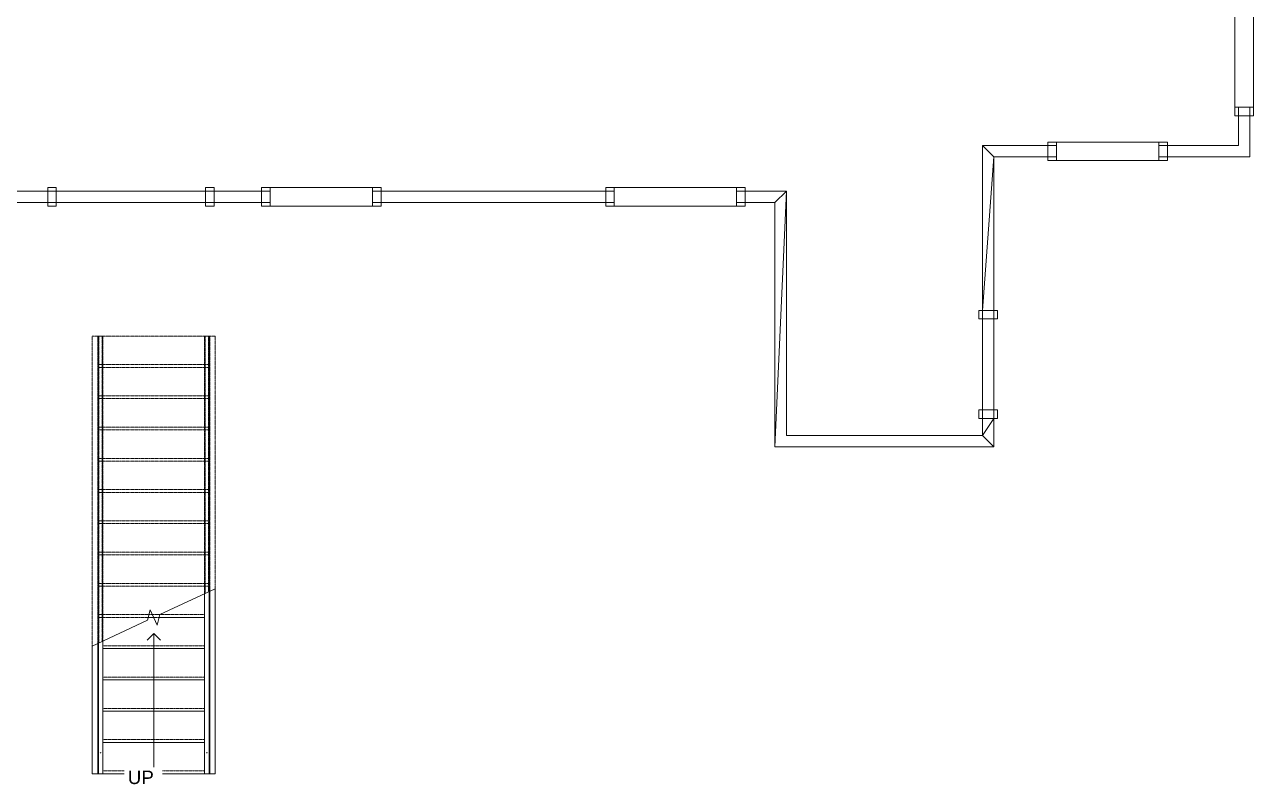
# Model space of a CAD drawing. Header units: inches. Extents: x -386 to 426, y -300 to 457.
# Drawn here: x -5.8 to 426.3, y -231.6 to 36.9 of the extents above; entities that cross this region are included whole.
import ezdxf

# ---------------------------------------------------------------- set-up
doc = ezdxf.new("R2010")
doc.units = ezdxf.units.IN
doc.header["$MEASUREMENT"] = 0
doc.linetypes.add('Overhead', pattern=[0.15625, 0.09375, -0.0625])
for name, color, linetype, lineweight in [('A-FLOR-HRAL', 11, 'Continuous', 18), ('A-FLOR-HRAL-MBND', 5, 'Overhead', 18), ('A-GENM', 13, 'Continuous', 18), ('S-STRS', 31, 'Continuous', 18), ('S-STRS-ANNO', 31, 'Continuous', 18), ('S-STRS-IDEN', 31, 'Continuous', 18), ('S-STRS-MBND', 31, 'Overhead', 18)]:
    doc.layers.add(name, color=color, linetype=linetype, lineweight=lineweight)
doc.styles.add('Arial', font='arial.ttf', dxfattribs={"height": 4.724409})

# ---------------------------------------------------------------- blocks, each defined once
blk = doc.blocks.new('Lake_Mills_Residence_Expansion300002 - Lake_Mills_Residence_Expansion300002-266074-LEVEL 1')
at = {"layer": 'A-GENM', "color": 7}
for p, q in [((421.04, 4.83), (421.04, 7.83)), ((421.04, 7.83), (421.04, 4.83)), ((421.04, -5.67), (421.04, 4.83)), ((421.04, 4.83), (421.04, -5.67)), ((421.04, 4.83), (421.04, -5.67)), ((421.04, 4.83), (425.04, 4.83)), ((425.04, 4.83), (421.04, 4.83)), ((425.04, 4.83), (421.04, 4.83)), ((425.04, 7.83), (425.04, 4.83)), ((425.04, 4.83), (425.04, 7.83)), ((425.04, -9.67), (425.04, 4.83)), ((425.04, -9.67), (425.04, 4.83)), ((425.04, 4.83), (425.04, -9.67)), ((335.04, -9.67), (331.04, -5.67)), ((331.04, -5.67), (354.04, -5.67)), ((331.04, -63.67), (331.04, -5.67)), ((331.04, -5.67), (335.04, -9.67)), ((354.04, -5.67), (331.04, -5.67)), ((354.04, -5.67), (331.04, -5.67)), ((331.04, -5.67), (331.04, -63.67)), ((331.04, -5.67), (331.04, -63.67)), ((357.04, -5.67), (354.04, -5.67)), ((354.04, -5.67), (354.04, -9.67)), ((354.04, -5.67), (357.04, -5.67)), ((354.04, -9.67), (354.04, -5.67)), ((354.04, -9.67), (354.04, -5.67)), ((396.04, -5.67), (393.04, -5.67)), ((393.04, -5.67), (396.04, -5.67)), ((396.04, -5.67), (421.04, -5.67)), ((396.04, -9.67), (396.04, -5.67)), ((421.04, -5.67), (396.04, -5.67)), ((421.04, -5.67), (396.04, -5.67)), ((396.04, -5.67), (396.04, -9.67)), ((396.04, -5.67), (396.04, -9.67)), ((335.04, -9.67), (331.04, -63.67)), ((331.04, -63.67), (335.04, -9.67)), ((354.04, -9.67), (335.04, -9.67)), ((335.04, -9.67), (335.04, -63.67)), ((335.04, -9.67), (354.04, -9.67)), ((335.04, -9.67), (354.04, -9.67)), ((335.04, -63.67), (335.04, -9.67)), ((335.04, -63.67), (335.04, -9.67)), ((357.04, -9.67), (354.04, -9.67)), ((354.04, -9.67), (357.04, -9.67)), ((396.04, -9.67), (393.04, -9.67)), ((393.04, -9.67), (396.04, -9.67)), ((425.04, -9.67), (396.04, -9.67)), ((396.04, -9.67), (425.04, -9.67)), ((396.04, -9.67), (425.04, -9.67)), ((-18.96, -21.67), (2.29, -21.67)), ((2.29, -21.67), (-18.96, -21.67)), ((2.29, -21.67), (-18.96, -21.67)), ((2.29, -25.67), (-18.96, -25.67)), ((-18.96, -25.67), (2.29, -25.67)), ((-18.96, -25.67), (2.29, -25.67)), ((2.29, -21.67), (60.79, -21.67)), ((60.79, -21.67), (2.29, -21.67)), ((2.29, -21.67), (2.29, -25.67)), ((2.29, -25.67), (2.29, -21.67)), ((2.29, -25.67), (2.29, -21.67)), ((60.79, -25.67), (2.29, -25.67)), ((2.29, -25.67), (60.79, -25.67)), ((60.79, -21.67), (77.54, -21.67)), ((77.54, -21.67), (60.79, -21.67)), ((77.54, -21.67), (60.79, -21.67)), ((60.79, -21.67), (60.79, -25.67)), ((60.79, -21.67), (60.79, -25.67)), ((60.79, -25.67), (60.79, -21.67)), ((77.54, -25.67), (60.79, -25.67)), ((60.79, -25.67), (77.54, -25.67)), ((60.79, -25.67), (77.54, -25.67)), ((77.54, -21.67), (80.54, -21.67)), ((80.54, -21.67), (77.54, -21.67)), ((77.54, -21.67), (77.54, -25.67)), ((77.54, -25.67), (77.54, -21.67)), ((77.54, -25.67), (77.54, -21.67)), ((80.54, -25.67), (77.54, -25.67)), ((77.54, -25.67), (80.54, -25.67)), ((116.54, -21.67), (119.54, -21.67)), ((119.54, -21.67), (116.54, -21.67)), ((119.54, -25.67), (116.54, -25.67)), ((116.54, -25.67), (119.54, -25.67)), ((119.54, -21.67), (198.54, -21.67)), ((198.54, -21.67), (119.54, -21.67)), ((198.54, -21.67), (119.54, -21.67)), ((119.54, -25.67), (119.54, -21.67)), ((119.54, -21.67), (119.54, -25.67)), ((119.54, -21.67), (119.54, -25.67)), ((198.54, -25.67), (119.54, -25.67)), ((119.54, -25.67), (198.54, -25.67)), ((119.54, -25.67), (198.54, -25.67)), ((198.54, -21.67), (201.54, -21.67)), ((201.54, -21.67), (198.54, -21.67)), ((198.54, -21.67), (198.54, -25.67)), ((198.54, -25.67), (198.54, -21.67)), ((198.54, -25.67), (198.54, -21.67)), ((201.54, -25.67), (198.54, -25.67)), ((198.54, -25.67), (201.54, -25.67)), ((244.54, -21.67), (247.54, -21.67)), ((247.54, -21.67), (244.54, -21.67)), ((247.54, -25.67), (244.54, -25.67)), ((244.54, -25.67), (247.54, -25.67)), ((247.54, -21.67), (262.05, -21.67)), ((262.05, -21.67), (247.54, -21.67)), ((262.05, -21.67), (247.54, -21.67)), ((247.54, -21.67), (247.54, -25.67)), ((247.54, -21.67), (247.54, -25.67)), ((247.54, -25.67), (247.54, -21.67)), ((258.05, -25.67), (247.54, -25.67)), ((247.54, -25.67), (258.05, -25.67)), ((247.54, -25.67), (258.05, -25.67)), ((262.05, -21.67), (258.05, -111.65)), ((258.05, -25.67), (262.05, -21.67)), ((262.05, -21.67), (258.05, -111.65)), ((262.05, -21.67), (258.05, -25.67)), ((258.05, -111.65), (258.05, -25.67)), ((258.05, -25.67), (258.05, -111.65)), ((258.05, -25.67), (258.05, -111.65)), ((262.05, -107.65), (262.05, -21.67)), ((262.05, -107.65), (262.05, -21.67)), ((262.05, -107.65), (262.05, -21.67)), ((331.04, -101.67), (331.04, -63.67)), ((331.04, -63.67), (335.04, -63.67)), ((331.04, -63.67), (335.04, -63.67)), ((335.04, -63.67), (331.04, -63.67)), ((331.04, -63.67), (331.04, -101.67)), ((335.04, -63.67), (335.04, -101.67)), ((335.04, -101.67), (335.04, -63.67)), ((331.04, -107.65), (331.04, -101.67)), ((335.04, -101.67), (331.04, -107.65)), ((331.04, -107.65), (335.04, -101.67)), ((331.04, -101.67), (331.04, -107.65)), ((331.04, -101.67), (331.04, -107.65)), ((331.04, -101.67), (335.04, -101.67)), ((335.04, -101.67), (331.04, -101.67)), ((335.04, -101.67), (331.04, -101.67)), ((335.04, -111.65), (335.04, -101.67)), ((335.04, -111.65), (335.04, -101.67)), ((335.04, -101.67), (335.04, -111.65)), ((331.04, -107.65), (262.05, -107.65)), ((331.04, -107.65), (262.05, -107.65)), ((331.04, -107.65), (262.05, -107.65)), ((335.04, -111.65), (331.04, -107.65)), ((335.04, -111.65), (331.04, -107.65)), ((258.05, -111.65), (335.04, -111.65)), ((258.05, -111.65), (335.04, -111.65)), ((258.05, -111.65), (335.04, -111.65))]:
    blk.add_line(p, q, dxfattribs=at)
blk = doc.blocks.new('Lake_Mills_Residence_Expansion300002 - Lake_Mills_Residence_Expansion300002-266078-LEVEL 1')
blk.add_blockref('Lake_Mills_Residence_Expansion300002 - Lake_Mills_Residence_Expansion300002-266074-LEVEL 1', (0, 0))
blk = doc.blocks.new('Lake_Mills_Residence_Expansion016001 - Lake_Mills_Residence_Expansion016001-266109-LEVEL 1')
at = {"layer": 'A-GENM', "color": 7}
for p, q in [((198.54, -20.42), (198.54, -26.92)), ((198.54, -20.42), (198.54, -26.92)), ((198.54, -26.92), (198.54, -20.42)), ((198.54, -20.42), (201.54, -20.42)), ((201.54, -20.42), (198.54, -20.42)), ((198.54, -20.42), (201.54, -20.42)), ((198.54, -20.42), (201.54, -20.42)), ((201.54, -20.42), (198.54, -20.42)), ((201.54, -20.42), (198.54, -20.42)), ((201.54, -20.42), (198.54, -20.42)), ((201.54, -26.92), (201.54, -20.42)), ((201.54, -26.92), (201.54, -20.42)), ((201.54, -20.42), (244.54, -20.42)), ((201.54, -20.42), (201.54, -26.92)), ((244.54, -20.42), (201.54, -20.42)), ((244.54, -20.42), (244.54, -26.92)), ((244.54, -20.42), (244.54, -26.92)), ((244.54, -20.42), (247.54, -20.42)), ((244.54, -20.42), (247.54, -20.42)), ((247.54, -20.42), (244.54, -20.42)), ((247.54, -20.42), (244.54, -20.42)), ((247.54, -20.42), (244.54, -20.42)), ((244.54, -26.92), (244.54, -20.42)), ((247.54, -20.42), (247.54, -26.92)), ((247.54, -26.92), (247.54, -20.42)), ((247.54, -26.92), (247.54, -20.42)), ((201.54, -26.92), (198.54, -26.92)), ((198.54, -26.92), (201.54, -26.92)), ((198.54, -26.92), (201.54, -26.92)), ((201.54, -26.92), (198.54, -26.92)), ((198.54, -26.92), (201.54, -26.92)), ((198.54, -26.92), (201.54, -26.92)), ((201.54, -26.92), (198.54, -26.92)), ((244.54, -26.92), (201.54, -26.92)), ((201.54, -26.92), (244.54, -26.92)), ((244.54, -26.92), (247.54, -26.92)), ((244.54, -26.92), (247.54, -26.92)), ((244.54, -26.92), (247.54, -26.92)), ((247.54, -26.92), (244.54, -26.92)), ((247.54, -26.92), (244.54, -26.92))]:
    blk.add_line(p, q, dxfattribs=at)
blk = doc.blocks.new('Lake_Mills_Residence_Expansion016001 - Lake_Mills_Residence_Expansion016001-266113-LEVEL 1')
blk.add_blockref('Lake_Mills_Residence_Expansion016001 - Lake_Mills_Residence_Expansion016001-266109-LEVEL 1', (0, 0))
blk = doc.blocks.new('Lake_Mills_Residence_Expansion011001 - Lake_Mills_Residence_Expansion011001-266116-LEVEL 1')
at = {"layer": 'A-GENM', "color": 7}
for p, q in [((354.04, -4.42), (354.04, -10.92)), ((354.04, -4.42), (354.04, -10.92)), ((354.04, -10.92), (354.04, -4.42)), ((354.04, -4.42), (357.04, -4.42)), ((357.04, -4.42), (354.04, -4.42)), ((354.04, -4.42), (357.04, -4.42)), ((354.04, -4.42), (357.04, -4.42)), ((357.04, -4.42), (354.04, -4.42)), ((357.04, -4.42), (354.04, -4.42)), ((357.04, -4.42), (354.04, -4.42)), ((357.04, -10.92), (357.04, -4.42)), ((357.04, -10.92), (357.04, -4.42)), ((357.04, -4.42), (393.04, -4.42)), ((357.04, -4.42), (357.04, -10.92)), ((393.04, -4.42), (357.04, -4.42)), ((393.04, -4.42), (393.04, -10.92)), ((393.04, -4.42), (393.04, -10.92)), ((393.04, -4.42), (396.04, -4.42)), ((393.04, -4.42), (396.04, -4.42)), ((396.04, -4.42), (393.04, -4.42)), ((396.04, -4.42), (393.04, -4.42)), ((396.04, -4.42), (393.04, -4.42)), ((393.04, -10.92), (393.04, -4.42)), ((396.04, -4.42), (396.04, -10.92)), ((396.04, -10.92), (396.04, -4.42)), ((396.04, -10.92), (396.04, -4.42)), ((357.04, -10.92), (354.04, -10.92)), ((354.04, -10.92), (357.04, -10.92)), ((354.04, -10.92), (357.04, -10.92)), ((357.04, -10.92), (354.04, -10.92)), ((354.04, -10.92), (357.04, -10.92)), ((354.04, -10.92), (357.04, -10.92)), ((357.04, -10.92), (354.04, -10.92)), ((393.04, -10.92), (357.04, -10.92)), ((357.04, -10.92), (393.04, -10.92)), ((393.04, -10.92), (396.04, -10.92)), ((393.04, -10.92), (396.04, -10.92)), ((393.04, -10.92), (396.04, -10.92)), ((396.04, -10.92), (393.04, -10.92)), ((396.04, -10.92), (393.04, -10.92))]:
    blk.add_line(p, q, dxfattribs=at)
blk = doc.blocks.new('Lake_Mills_Residence_Expansion011001 - Lake_Mills_Residence_Expansion011001-266120-LEVEL 1')
blk.add_blockref('Lake_Mills_Residence_Expansion011001 - Lake_Mills_Residence_Expansion011001-266116-LEVEL 1', (0, 0))
blk = doc.blocks.new('Lake_Mills_Residence_Expansion017001 - Lake_Mills_Residence_Expansion017001-266144-LEVEL 1')
at = {"layer": 'A-GENM', "color": 7}
for p, q in [((77.54, -20.42), (77.54, -26.92)), ((77.54, -20.42), (77.54, -26.92)), ((77.54, -26.92), (77.54, -20.42)), ((77.54, -20.42), (80.54, -20.42)), ((80.54, -20.42), (77.54, -20.42)), ((77.54, -20.42), (80.54, -20.42)), ((77.54, -20.42), (80.54, -20.42)), ((80.54, -20.42), (77.54, -20.42)), ((80.54, -20.42), (77.54, -20.42)), ((80.54, -20.42), (77.54, -20.42)), ((80.54, -26.92), (80.54, -20.42)), ((80.54, -26.92), (80.54, -20.42)), ((80.54, -20.42), (116.54, -20.42)), ((80.54, -20.42), (80.54, -26.92)), ((116.54, -20.42), (80.54, -20.42)), ((116.54, -20.42), (116.54, -21.95)), ((116.54, -20.42), (116.54, -21.95)), ((116.54, -20.42), (116.54, -26.92)), ((116.54, -21.95), (116.54, -20.42)), ((116.54, -20.42), (119.54, -20.42)), ((116.54, -20.42), (119.54, -20.42)), ((119.54, -20.42), (116.54, -20.42)), ((119.54, -20.42), (116.54, -20.42)), ((119.54, -20.42), (116.54, -20.42)), ((116.54, -26.92), (116.54, -20.42)), ((119.54, -20.42), (119.54, -26.92)), ((119.54, -26.92), (119.54, -20.42)), ((119.54, -26.92), (119.54, -20.42)), ((116.54, -21.95), (116.54, -26.92)), ((80.54, -26.92), (77.54, -26.92)), ((77.54, -26.92), (80.54, -26.92)), ((77.54, -26.92), (80.54, -26.92)), ((80.54, -26.92), (77.54, -26.92)), ((77.54, -26.92), (80.54, -26.92)), ((77.54, -26.92), (80.54, -26.92)), ((80.54, -26.92), (77.54, -26.92)), ((116.54, -26.92), (80.54, -26.92)), ((80.54, -26.92), (116.54, -26.92)), ((116.54, -26.92), (119.54, -26.92)), ((116.54, -26.92), (119.54, -26.92)), ((116.54, -26.92), (119.54, -26.92)), ((119.54, -26.92), (116.54, -26.92)), ((119.54, -26.92), (116.54, -26.92))]:
    blk.add_line(p, q, dxfattribs=at)
blk = doc.blocks.new('Lake_Mills_Residence_Expansion017001 - Lake_Mills_Residence_Expansion017001-266148-LEVEL 1')
blk.add_blockref('Lake_Mills_Residence_Expansion017001 - Lake_Mills_Residence_Expansion017001-266144-LEVEL 1', (0, 0))
blk = doc.blocks.new('Lake_Mills_Residence_Expansion010001 - Lake_Mills_Residence_Expansion010001-266158-LEVEL 1')
at = {"layer": 'A-GENM', "color": 7}
for p, q in [((419.79, 43.83), (419.79, 46.83)), ((419.79, 46.83), (426.29, 46.83)), ((419.79, 43.83), (419.79, 46.83)), ((419.79, 46.83), (419.79, 43.83)), ((419.79, 46.83), (419.79, 43.83)), ((419.79, 46.83), (419.79, 43.83)), ((426.29, 46.83), (419.79, 46.83)), ((426.29, 46.83), (419.79, 46.83)), ((419.79, 43.83), (426.29, 43.83)), ((419.79, 43.83), (426.29, 43.83)), ((419.79, 7.83), (419.79, 43.83)), ((426.29, 43.83), (419.79, 43.83)), ((419.79, 43.83), (419.79, 7.83)), ((426.29, 43.83), (426.29, 46.83)), ((426.29, 43.83), (426.29, 46.83)), ((426.29, 46.83), (426.29, 43.83)), ((426.29, 43.83), (426.29, 7.83)), ((426.29, 7.83), (426.29, 43.83)), ((426.29, 7.83), (419.79, 7.83)), ((426.29, 7.83), (419.79, 7.83)), ((419.79, 4.83), (419.79, 7.83)), ((419.79, 7.83), (419.79, 4.83)), ((419.79, 4.83), (419.79, 7.83)), ((419.79, 4.83), (419.79, 7.83)), ((419.79, 7.83), (419.79, 4.83)), ((419.79, 7.83), (419.79, 4.83)), ((419.79, 7.83), (419.79, 4.83)), ((419.79, 7.83), (426.29, 7.83)), ((419.79, 4.83), (426.29, 4.83)), ((419.79, 4.83), (426.29, 4.83)), ((426.29, 4.83), (419.79, 4.83)), ((426.29, 4.83), (426.29, 7.83)), ((426.29, 4.83), (426.29, 7.83)), ((426.29, 7.83), (426.29, 4.83))]:
    blk.add_line(p, q, dxfattribs=at)
blk = doc.blocks.new('Lake_Mills_Residence_Expansion010001 - Lake_Mills_Residence_Expansion010001-266162-LEVEL 1')
blk.add_blockref('Lake_Mills_Residence_Expansion010001 - Lake_Mills_Residence_Expansion010001-266158-LEVEL 1', (0, 0))
blk = doc.blocks.new('Lake_Mills_Residence_Expansion023001 - Lake_Mills_Residence_Expansion023001-266204-LEVEL 1')
at = {"layer": 'A-GENM', "color": 7}
for p, q in [((329.79, -66.67), (329.79, -63.67)), ((329.79, -63.67), (336.29, -63.67)), ((329.79, -66.67), (329.79, -63.67)), ((329.79, -66.67), (329.79, -63.67)), ((336.29, -63.67), (329.79, -63.67)), ((336.29, -63.67), (329.79, -63.67)), ((336.29, -66.67), (336.29, -63.67)), ((336.29, -66.67), (336.29, -63.67)), ((336.29, -63.67), (336.29, -66.67)), ((336.29, -66.67), (329.79, -66.67)), ((329.79, -66.67), (336.29, -66.67)), ((329.79, -66.67), (336.29, -66.67)), ((329.79, -98.67), (336.29, -98.67)), ((329.79, -101.67), (329.79, -98.67)), ((336.29, -98.67), (329.79, -98.67)), ((336.29, -98.67), (329.79, -98.67)), ((329.79, -101.67), (329.79, -98.67)), ((329.79, -101.67), (329.79, -98.67)), ((336.29, -98.67), (336.29, -101.67)), ((336.29, -101.67), (336.29, -98.67)), ((336.29, -101.67), (336.29, -98.67)), ((336.29, -101.67), (329.79, -101.67)), ((329.79, -101.67), (336.29, -101.67)), ((329.79, -101.67), (336.29, -101.67))]:
    blk.add_line(p, q, dxfattribs=at)
blk = doc.blocks.new('Lake_Mills_Residence_Expansion023001 - Lake_Mills_Residence_Expansion023001-266208-LEVEL 1')
blk.add_blockref('Lake_Mills_Residence_Expansion023001 - Lake_Mills_Residence_Expansion023001-266204-LEVEL 1', (0, 0))
blk = doc.blocks.new('Lake_Mills_Residence_Expansion024001 - Lake_Mills_Residence_Expansion024001-266227-LEVEL 1')
at = {"layer": 'A-GENM', "color": 7}
for p, q in [((2.29, -20.42), (2.29, -26.92)), ((2.29, -20.42), (2.29, -26.92)), ((2.29, -26.92), (2.29, -20.42)), ((2.29, -20.42), (5.29, -20.42)), ((5.29, -20.42), (2.29, -20.42)), ((5.29, -20.42), (2.29, -20.42)), ((5.29, -26.92), (5.29, -20.42)), ((5.29, -23.89), (5.29, -20.42)), ((5.29, -20.42), (5.29, -26.92)), ((57.79, -20.42), (57.79, -26.92)), ((57.79, -20.42), (57.79, -26.92)), ((60.79, -20.42), (57.79, -20.42)), ((60.79, -20.42), (57.79, -20.42)), ((57.79, -26.92), (57.79, -20.42)), ((57.79, -20.42), (60.79, -20.42)), ((60.79, -20.42), (60.79, -26.92)), ((60.79, -26.92), (60.79, -20.42)), ((60.79, -26.92), (60.79, -20.42)), ((5.29, -26.92), (5.29, -23.89)), ((5.29, -26.92), (5.29, -23.89)), ((5.29, -23.89), (5.29, -26.92)), ((2.29, -26.92), (5.29, -26.92)), ((2.29, -26.92), (5.29, -26.92)), ((5.29, -26.92), (2.29, -26.92)), ((57.79, -26.92), (60.79, -26.92)), ((57.79, -26.92), (60.79, -26.92)), ((60.79, -26.92), (57.79, -26.92))]:
    blk.add_line(p, q, dxfattribs=at)
blk = doc.blocks.new('Lake_Mills_Residence_Expansion024001 - Lake_Mills_Residence_Expansion024001-266231-LEVEL 1')
blk.add_blockref('Lake_Mills_Residence_Expansion024001 - Lake_Mills_Residence_Expansion024001-266227-LEVEL 1', (0, 0))
blk = doc.blocks.new('lake_mills_residence_expansion IFC MODEL_rvt-1-LEVEL 1')
at = {"lineweight": 18}
for name in ['Lake_Mills_Residence_Expansion300002 - Lake_Mills_Residence_Expansion300002-266078-LEVEL 1', 'Lake_Mills_Residence_Expansion010001 - Lake_Mills_Residence_Expansion010001-266162-LEVEL 1', 'Lake_Mills_Residence_Expansion011001 - Lake_Mills_Residence_Expansion011001-266120-LEVEL 1', 'Lake_Mills_Residence_Expansion024001 - Lake_Mills_Residence_Expansion024001-266231-LEVEL 1', 'Lake_Mills_Residence_Expansion017001 - Lake_Mills_Residence_Expansion017001-266148-LEVEL 1', 'Lake_Mills_Residence_Expansion016001 - Lake_Mills_Residence_Expansion016001-266113-LEVEL 1', 'Lake_Mills_Residence_Expansion023001 - Lake_Mills_Residence_Expansion023001-266208-LEVEL 1']:
    blk.add_blockref(name, (0, 0), dxfattribs=at)
blk = doc.blocks.new('Railing - Railing-334736-LEVEL 1')
at = {"layer": 'A-FLOR-HRAL-MBND'}
for p, q in [((57.67, -72.72), (58.85, -72.72)), ((57.67, -163.29), (57.67, -72.72)), ((57.67, -72.72), (58.85, -72.72)), ((57.67, -163.29), (57.67, -72.72)), ((57.67, -72.72), (58.85, -72.72)), ((57.67, -163.29), (57.67, -72.72)), ((57.67, -72.72), (58.85, -72.72)), ((57.67, -163.29), (57.67, -72.72)), ((57.67, -72.72), (58.85, -72.72)), ((57.67, -163.29), (57.67, -72.72)), ((57.67, -72.72), (58.85, -72.72)), ((57.67, -163.29), (57.67, -72.72)), ((58.85, -162.74), (58.85, -72.72)), ((58.85, -162.74), (58.85, -72.72)), ((58.85, -162.74), (58.85, -72.72)), ((58.85, -162.74), (58.85, -72.72)), ((58.85, -162.74), (58.85, -72.72)), ((58.85, -162.74), (58.85, -72.72))]:
    blk.add_line(p, q, dxfattribs=at)
blk = doc.blocks.new('Railing - Railing-334740-LEVEL 1')
at = {"layer": 'A-FLOR-HRAL-MBND'}
for p, q in [((20.3, -72.72), (21.48, -72.72)), ((20.3, -180.71), (20.3, -72.72)), ((20.3, -72.72), (21.48, -72.72)), ((20.3, -180.71), (20.3, -72.72)), ((20.3, -72.72), (21.48, -72.72)), ((20.3, -180.71), (20.3, -72.72)), ((20.3, -72.72), (21.48, -72.72)), ((20.3, -180.71), (20.3, -72.72)), ((20.3, -72.72), (21.48, -72.72)), ((20.3, -180.71), (20.3, -72.72)), ((20.3, -72.72), (21.48, -72.72)), ((20.3, -180.71), (20.3, -72.72)), ((21.48, -180.16), (21.48, -72.72)), ((21.48, -180.16), (21.48, -72.72)), ((21.48, -180.16), (21.48, -72.72)), ((21.48, -180.16), (21.48, -72.72)), ((21.48, -180.16), (21.48, -72.72)), ((21.48, -180.16), (21.48, -72.72))]:
    blk.add_line(p, q, dxfattribs=at)
blk = doc.blocks.new('Top Rail Type - Top Rail_Internal_-334761-LEVEL 1')
at = {"layer": 'A-FLOR-HRAL'}
for p, q in [((57.48, -217.88), (57.48, -226.72)), ((59.05, -226.72), (59.05, -217.88))]:
    blk.add_line(p, q, dxfattribs=at)
at = {"layer": 'A-FLOR-HRAL', "flags": 128}
for points in [[(58.15, -219.32), (58.18, -219.33), (58.35, -219.33), (58.37, -219.32)], [(58.34, -226.72), (58.26, -226.72), (58.19, -226.72)]]:
    blk.add_lwpolyline(points, dxfattribs=at)
blk = doc.blocks.new('Top Rail Type - Top Rail_Internal_-V1-LEVEL 1')
at = {"layer": 'A-FLOR-HRAL', "linetype": 'Overhead'}
for p, q in [((57.48, -72.72), (59.05, -72.72)), ((57.48, -163.38), (57.48, -72.72)), ((59.05, -162.64), (59.05, -72.72))]:
    blk.add_line(p, q, dxfattribs=at)
at = {"layer": 'A-FLOR-HRAL'}
for p, q in [((59.05, -162.64), (57.48, -163.38)), ((57.48, -226.72), (57.48, -163.38)), ((59.05, -226.72), (59.05, -162.64)), ((57.48, -226.72), (59.05, -226.72))]:
    blk.add_line(p, q, dxfattribs=at)
blk = doc.blocks.new('Top Rail Type - Top Rail_Internal_-334772-LEVEL 1')
at = {"layer": 'A-FLOR-HRAL'}
for p, q in [((20.11, -217.88), (20.11, -226.72)), ((21.68, -226.72), (21.68, -217.88))]:
    blk.add_line(p, q, dxfattribs=at)
at = {"layer": 'A-FLOR-HRAL', "flags": 128}
for points in [[(20.78, -219.32), (20.81, -219.33), (20.97, -219.33), (21, -219.32)], [(20.97, -226.72), (20.89, -226.72), (20.82, -226.72)]]:
    blk.add_lwpolyline(points, dxfattribs=at)
blk = doc.blocks.new('Top Rail Type - Top Rail_Internal_-V2-LEVEL 1')
at = {"layer": 'A-FLOR-HRAL', "linetype": 'Overhead'}
for p, q in [((20.11, -72.72), (21.68, -72.72)), ((20.11, -180.8), (20.11, -72.72)), ((21.68, -180.07), (21.68, -72.72))]:
    blk.add_line(p, q, dxfattribs=at)
at = {"layer": 'A-FLOR-HRAL'}
for p, q in [((21.68, -180.07), (20.11, -180.8)), ((20.11, -226.72), (20.11, -180.8)), ((21.68, -226.72), (21.68, -180.07)), ((20.11, -226.72), (21.68, -226.72))]:
    blk.add_line(p, q, dxfattribs=at)

msp = doc.modelspace()

# ---------------------------------------------------------------- linework, layer by layer
at = {"layer": 'S-STRS'}
for p, q in [((59.26, -171.72), (59.26, -162.54)), ((61.23, -226.72), (61.23, -161.63)), ((37.68, -171.72), (39.58, -171.72)), ((41.48, -171.72), (57.48, -171.72)), ((59.05, -171.72), (59.26, -171.72)), ((59.26, -182.72), (59.26, -171.72)), ((19.89, -182.72), (19.89, -180.9)), ((17.92, -226.72), (17.92, -181.82)), ((19.89, -193.72), (19.89, -182.72)), ((19.89, -182.72), (20.11, -182.72)), ((21.68, -182.72), (57.48, -182.72)), ((59.05, -182.72), (59.26, -182.72)), ((59.26, -193.72), (59.26, -182.72)), ((19.89, -204.72), (19.89, -193.72)), ((19.89, -193.72), (20.11, -193.72)), ((21.68, -193.72), (57.48, -193.72)), ((59.05, -193.72), (59.26, -193.72)), ((59.26, -204.72), (59.26, -193.72)), ((19.89, -215.72), (19.89, -204.72)), ((19.89, -204.72), (20.11, -204.72)), ((21.68, -204.72), (57.48, -204.72)), ((59.05, -204.72), (59.26, -204.72)), ((59.26, -215.72), (59.26, -204.72)), ((19.89, -226.72), (19.89, -215.72)), ((19.89, -215.72), (20.11, -215.72)), ((21.68, -215.72), (57.48, -215.72)), ((59.05, -215.72), (59.26, -215.72)), ((59.26, -226.72), (59.26, -215.72)), ((17.92, -226.72), (19.89, -226.72)), ((19.89, -226.72), (20.11, -226.72)), ((21.68, -226.72), (57.48, -226.72)), ((59.05, -226.72), (59.26, -226.72)), ((59.26, -226.72), (61.23, -226.72))]:
    msp.add_line(p, q, dxfattribs=at)
at = {"layer": 'S-STRS', "linetype": 'Overhead'}
for p, q in [((37.92, -170.74), (39.12, -170.74)), ((41.72, -170.74), (57.48, -170.74)), ((59.05, -170.74), (59.26, -170.74)), ((19.89, -181.74), (20.11, -181.74)), ((21.68, -181.74), (57.48, -181.74)), ((59.05, -181.74), (59.26, -181.74)), ((19.89, -192.74), (20.11, -192.74)), ((21.68, -192.74), (57.48, -192.74)), ((59.05, -192.74), (59.26, -192.74)), ((19.89, -203.74), (20.11, -203.74)), ((21.68, -203.74), (57.48, -203.74)), ((59.05, -203.74), (59.26, -203.74)), ((19.89, -214.74), (20.11, -214.74)), ((21.68, -214.74), (57.48, -214.74)), ((59.05, -214.74), (59.26, -214.74)), ((19.89, -225.74), (20.11, -225.74)), ((21.68, -225.74), (57.48, -225.74)), ((59.05, -225.74), (59.26, -225.74))]:
    msp.add_line(p, q, dxfattribs=at)
at = {"layer": 'S-STRS-ANNO'}
for p, q in [((39.58, -177.39), (37.22, -179.76)), ((39.58, -182.72), (39.58, -177.39)), ((39.58, -177.39), (41.94, -179.76)), ((39.58, -193.72), (39.58, -182.72)), ((39.58, -204.72), (39.58, -193.72)), ((39.58, -215.72), (39.58, -204.72)), ((39.58, -226.72), (39.58, -215.72))]:
    msp.add_line(p, q, dxfattribs=at)
at = {"layer": 'S-STRS-MBND'}
for p, q in [((19.89, -72.72), (17.92, -72.72)), ((17.92, -181.82), (17.92, -72.72)), ((19.89, -180.9), (19.89, -72.72)), ((19.89, -72.72), (59.26, -72.72)), ((61.23, -72.72), (59.26, -72.72)), ((59.26, -162.54), (59.26, -72.72)), ((61.23, -161.63), (61.23, -72.72)), ((19.89, -82.74), (59.26, -82.74)), ((19.89, -83.72), (59.26, -83.72)), ((19.89, -93.74), (59.26, -93.74)), ((19.89, -94.72), (59.26, -94.72)), ((19.89, -104.74), (59.26, -104.74)), ((19.89, -105.72), (59.26, -105.72)), ((19.89, -115.74), (59.26, -115.74)), ((19.89, -116.72), (59.26, -116.72)), ((19.89, -126.74), (59.26, -126.74)), ((19.89, -127.72), (59.26, -127.72)), ((19.89, -137.74), (59.26, -137.74)), ((19.89, -138.72), (59.26, -138.72)), ((19.89, -148.74), (59.26, -148.74)), ((19.89, -149.72), (59.26, -149.72)), ((19.89, -159.74), (59.26, -159.74)), ((19.89, -160.72), (59.26, -160.72)), ((19.89, -170.74), (37.92, -170.74)), ((19.89, -171.72), (37.68, -171.72)), ((39.12, -170.74), (41.72, -170.74)), ((39.58, -171.72), (41.48, -171.72))]:
    msp.add_line(p, q, dxfattribs=at)
at = {"layer": 'S-STRS-MBND', "linetype": 'Continuous'}
for p, q in [((61.23, -161.63), (41.72, -170.73)), ((37.44, -172.72), (17.92, -181.82)), ((38.33, -169.05), (37.44, -172.72)), ((40.83, -174.4), (38.33, -169.05)), ((41.72, -170.73), (40.83, -174.4))]:
    msp.add_line(p, q, dxfattribs=at)

# ---------------------------------------------------------------- block references
at = {"lineweight": 5}
msp.add_blockref('lake_mills_residence_expansion IFC MODEL_rvt-1-LEVEL 1', (0, 0), dxfattribs=at)
at = {"layer": 'A-FLOR-HRAL'}
for name in ['Top Rail Type - Top Rail_Internal_-V2-LEVEL 1', 'Railing - Railing-334740-LEVEL 1', 'Top Rail Type - Top Rail_Internal_-V1-LEVEL 1', 'Railing - Railing-334736-LEVEL 1', 'Top Rail Type - Top Rail_Internal_-334772-LEVEL 1', 'Top Rail Type - Top Rail_Internal_-334761-LEVEL 1']:
    msp.add_blockref(name, (0, 0), dxfattribs=at)

# ---------------------------------------------------------------- next in the draw order: texts
at = {"layer": 'S-STRS-IDEN', "insert": (30.46, -225.66), "char_height": 4.724, "width": 10.9454, "attachment_point": 1, "line_spacing_factor": 0.941778, "style": 'Arial', "bg_fill": 3, "box_fill_scale": 1.25, "bg_fill_color": 9, "bg_fill_true_color": 13158600, "bg_fill_transparency": 0}
msp.add_mtext('UP', dxfattribs=at)

doc.saveas('drawing.dxf')
